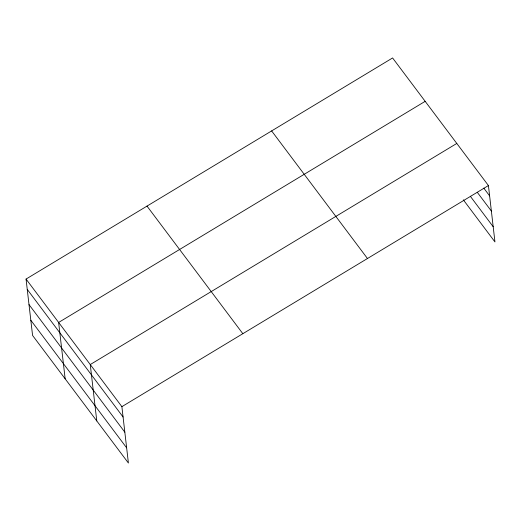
<?xml version="1.0" encoding="UTF-8"?>
<svg xmlns="http://www.w3.org/2000/svg" width="521" height="521" viewBox="0 0 521 521"><rect width="100%" height="100%" fill="white"/><g stroke="black" fill="none" stroke-linecap="round" stroke-linejoin="round"><path stroke-width="0.78" d="M26.05 279.067L121.881 406.66L128.407 463.045L32.576 335.452L26.05 279.067L392.593 57.955L488.424 185.548L494.95 241.933L463.325 199.823M425.175 101.334L58.632 322.453L65.158 378.832M456.8 143.444L90.257 364.557L96.782 420.935M121.881 406.66L488.424 185.548M483.781 188.101L489.623 195.876M477.269 192.288L491.381 211.077M470.326 196.287L493.192 226.733M271.636 130.921L367.468 258.514M147.013 206.101L242.838 333.694M27.242 289.396L123.073 416.989M29.007 304.596L124.832 432.189M30.817 320.252L126.649 447.845"/></g></svg>
